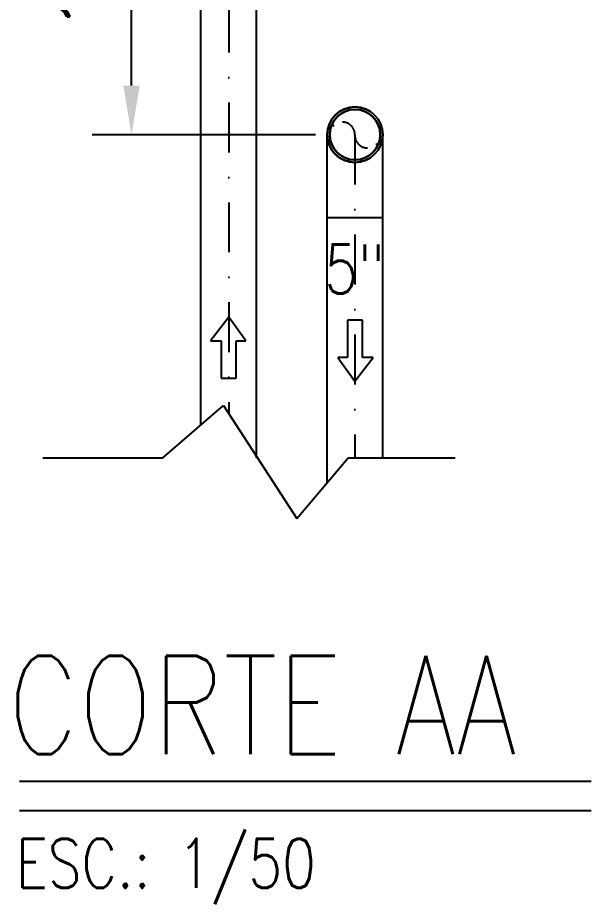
# Model space of a CAD drawing. Header units: millimetres. Extents: x -312439 to 477422, y -331570 to 212570.
# Drawn here: x 354027 to 355485, y 161118 to 163373 of the extents above; entities that cross this region are included whole.
import ezdxf
from ezdxf.enums import TextEntityAlignment as Align

# ---------------------------------------------------------------- set-up
doc = ezdxf.new("R2010")
doc.units = ezdxf.units.MM
doc.linetypes.add('DASHDOT', pattern=[25.4, 12.7, -6.35, 0, -6.35])
for name, color, linetype in [('1', 7, 'Continuous'), ('2', 2, 'Continuous'), ('4', 4, 'Continuous'), ('ARCONDTEXTO', 4, 'Continuous')]:
    doc.layers.add(name, color=color, linetype=linetype)
doc.styles.add('ROMAND', font='ROMAND.SHX')
doc.styles.add('ROMANS', font='romans.shx', dxfattribs={"height": 187.5})
doc.dimstyles.new('1-50 (MILIMETRO)', dxfattribs={"dimscale": 0, "dimtxt": 125, "dimasz": 125, "dimexe": 100, "dimexo": 100, "dimgap": 50, "dimtad": 0, "dimdec": 0, "dimzin": 0, "dimdsep": 46, "dimtxsty": 'ROMAND', "dimcen": -390, "dimclrd": 1, "dimclre": 1, "dimclrt": 3, "dimadec": 0, "dimazin": 0, "dimtfac": 1, "dimtdec": 0, "dimtix": 1, "dimtmove": 2, "dimatfit": 2, "dimfxl": 1, "dimtvp": 1, "dimtolj": 1, "dimtzin": 0, "dimarcsym": 0})

# ---------------------------------------------------------------- blocks, each defined once
blk = doc.blocks.new('*D138')
at = {"color": 1, "lineweight": -2, "transparency": 16777216}
for p, q in [((354784.4, 164174.1), (354216.5, 164174.1)), ((354316.5, 163200.7), (354316.5, 164049.1)), ((354784.4, 163075.7), (354216.5, 163075.7))]:
    blk.add_line(p, q, dxfattribs=at)
at = {"color": 1, "transparency": 16777216}
for points in [[(354295.7, 164049.1), (354337.3, 164049.1), (354316.5, 164174.1)], [(354295.7, 163200.7), (354337.3, 163200.7), (354316.5, 163075.7)]]:
    blk.add_solid(points, dxfattribs=at)
at = {"layer": 'Defpoints', "color": 0, "transparency": 16777216}
for p in [(354316.5, 164174.1), (354884.4, 164174.1), (354884.4, 163075.7)]:
    blk.add_point(p, dxfattribs=at)
at = {"color": 3, "transparency": 16777216, "insert": (354191.5, 163558.6), "char_height": 125, "attachment_point": 5, "rotation": 90, "style": 'ROMAND'}
blk.add_mtext('\\A1;1098', dxfattribs=at)

msp = doc.modelspace()

# ---------------------------------------------------------------- linework, layer by layer
at = {"color": 5, "linetype": 'Continuous', "extrusion": (0, 1, 0)}
for p, q in [((354492.803, 162337.26), (354492.803, 164174.098)), ((354634.103, 162253.675), (354634.103, 164103.448)), ((354813.774, 162190.289), (354813.774, 163075.744)), ((354955.074, 162253.675), (354955.074, 163075.744)), ((354955.074, 162863.794), (354813.774, 162863.794))]:
    msp.add_line(p, q, dxfattribs=at)
at = {"color": 6, "linetype": 'DASHDOT', "ltscale": 10}
for p, q in [((354563.453, 164174.098), (354563.453, 162366.638)), ((354884.424, 163075.744), (354884.424, 162253.675))]:
    msp.add_line(p, q, dxfattribs=at)
at = {"color": 1, "linetype": 'Continuous', "extrusion": (0, 1, 0)}
for p, q in [((354563.453, 162611.661), (354517.153, 162551.583)), ((354607.308, 162551.583), (354563.453, 162611.661)), ((354517.153, 162551.583), (354544.276, 162551.583)), ((354544.276, 162551.583), (354544.276, 162456.264)), ((354582.631, 162456.264), (354582.631, 162551.583)), ((354582.631, 162551.583), (354607.308, 162551.583)), ((354544.276, 162456.264), (354582.631, 162456.264))]:
    msp.add_line(p, q, dxfattribs=at)
at = {"color": 4, "linetype": 'Continuous', "extrusion": (0, 1, 0)}
for p, q in [((354865.247, 162604.122), (354865.247, 162508.802)), ((354903.601, 162604.122), (354865.247, 162604.122)), ((354903.601, 162508.802), (354903.601, 162604.122)), ((354840.57, 162508.802), (354884.424, 162448.724)), ((354865.247, 162508.802), (354840.57, 162508.802)), ((354884.424, 162448.724), (354930.724, 162508.802)), ((354930.724, 162508.802), (354903.601, 162508.802))]:
    msp.add_line(p, q, dxfattribs=at)
at = {"color": 2}
for p, q in [((354396.476, 162253.675), (354550.223, 162387.084)), ((354550.223, 162387.084), (354736.641, 162098.993)), ((354091.44, 162253.675), (354396.476, 162253.675)), ((354736.641, 162098.993), (354867.326, 162253.675)), ((354867.326, 162253.675), (355138.938, 162253.675))]:
    msp.add_line(p, q, dxfattribs=at)
at = {"color": 5, "linetype": 'Continuous'}
for radius in [70.65, 64.1]:
    msp.add_circle((354884.424, 163075.744), radius, dxfattribs=at)
at = {"color": 6, "linetype": 'DASHDOT', "ltscale": 4}
for centre, radius, start, end in [((354852.122, 163075.772), 32.065, 357.582, 180.424256), ((354916.206, 163073.962), 32.052, 179.182184, 1.152936)]:
    msp.add_arc(centre, radius, start, end, dxfattribs=at)
at = {"color": 5, "linetype": 'Continuous', "extrusion": (-8.41366e-112, -6.77288e-64, -1)}
msp.add_ellipse((354884.424, 163075.744), major_axis=(0, 70.65), ratio=1, start_param=-1.57079633, end_param=4.71238898, dxfattribs=at)
at = {"color": 5, "linetype": 'Continuous', "extrusion": (-9.86076e-32, -6.77288e-64, -1)}
msp.add_ellipse((354884.424, 163075.744), major_axis=(0, 64.1), ratio=1, start_param=-1.57079633, end_param=4.71238898, dxfattribs=at)
at = {"layer": '1', "color": 1}
msp.add_line((354032.284, 161356.569), (355484.789, 161356.569), dxfattribs=at)
at = {"layer": '2', "color": 2}
msp.add_line((354032.284, 161431.569), (355484.789, 161431.569), dxfattribs=at)

# ---------------------------------------------------------------- texts
at = {"layer": '2', "color": 2, "style": 'ROMANS', "width": 0.8}
msp.add_text('CORTE AA', height=250, dxfattribs=at).set_placement((354001.77, 161625.271), align=Align.MIDDLE_LEFT)
at = {"layer": '4', "color": 4, "style": 'ROMANS', "width": 0.8}
msp.add_text('ESC.: 1/50', height=125, dxfattribs=at).set_placement((354022.284, 161222.212), align=Align.MIDDLE_LEFT)
at = {"layer": 'ARCONDTEXTO', "linetype": 'Continuous', "lineweight": -3, "style": 'ROMANS', "width": 0.8}
msp.add_text('5"', height=125, dxfattribs=at).set_placement((354806.563, 162671.568))

# ---------------------------------------------------------------- dimensions: what is measured, and where the dimension line sits
dim = msp.add_linear_dim(base=(354316.509, 164174.098), p1=(354884.424, 163075.744), p2=(354884.424, 164174.098), angle=90, dimstyle='1-50 (MILIMETRO)', override={"dimscale": 1})
dim.commit()
dim.dimension.update_dxf_attribs({"geometry": '*D138', "text_midpoint": (354191.509, 163558.61), "dimtype": 160})

doc.saveas('drawing.dxf')
